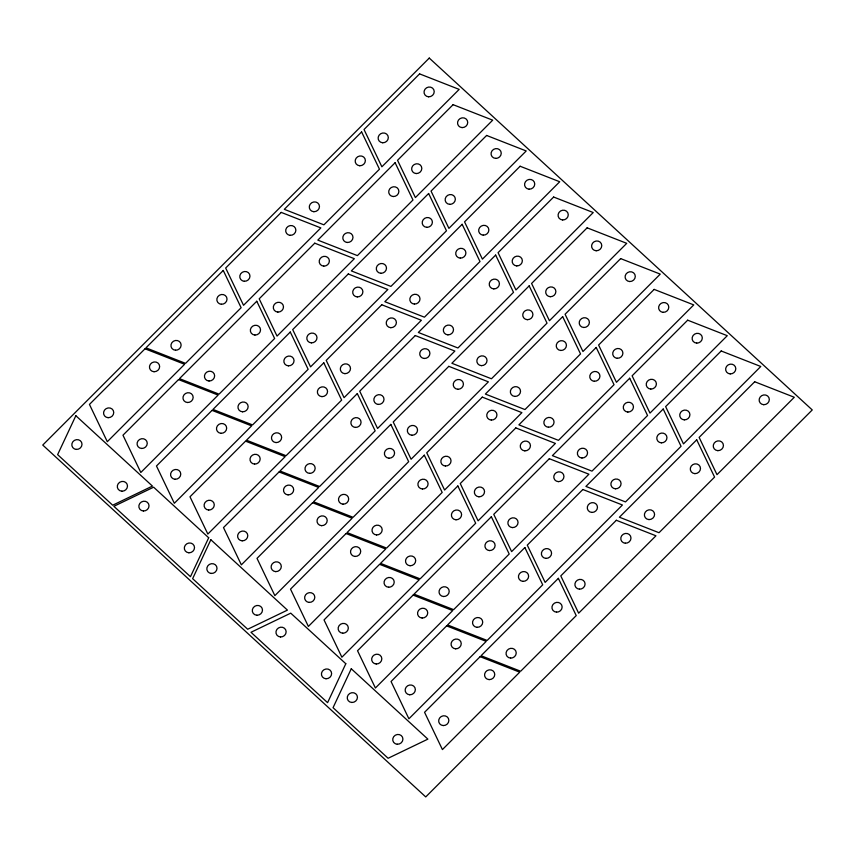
<?xml version="1.0" encoding="UTF-8"?>
<svg xmlns="http://www.w3.org/2000/svg" width="855" height="855" viewBox="0 0 855 855"><rect width="100%" height="100%" fill="white"/><g stroke="black" fill="none" stroke-linecap="round" stroke-linejoin="round"><path stroke-width="1.28" d="M75.849 415.712L57.627 454.636L112.678 505.209L152.436 486.089L75.849 415.712M208.695 537.763L190.473 576.687L113.875 506.31L153.633 487.19L208.695 537.763M210.843 539.74L192.632 578.664L247.683 629.248L287.44 610.117L210.843 539.74M345.805 663.736L327.583 702.66L250.985 632.283L290.743 613.153L345.805 663.736M351.277 668.76L333.055 707.683L388.106 758.267L427.874 739.137L351.277 668.76M429.263 58.076L42.75 445.06L425.737 796.924L812.25 409.94L429.263 58.076M145.019 348.797L89.454 404.426L107.303 441.693L184.605 364.294L145.019 348.797M223.262 270.447L145.959 347.846L185.556 363.354L241.121 307.725L223.262 270.447M281.242 212.403L225.677 268.032L243.536 305.299L320.839 227.911L281.242 212.403M361.612 131.927L284.309 209.325L323.906 224.833L379.46 169.204L361.612 131.927M419.591 73.883L364.027 129.511L381.875 166.789L459.178 89.39L419.591 73.883M178.524 379.577L122.97 435.206L140.819 472.484L218.121 395.085L178.524 379.577M256.778 301.238L179.475 378.637L219.062 394.144L274.626 338.516L256.778 301.238M314.747 243.183L259.193 298.823L277.041 336.09L354.344 258.691L314.747 243.183M395.117 162.717L317.814 240.116L357.411 255.624L412.976 199.995L395.117 162.717M453.097 104.673L397.543 160.302L415.391 197.569L492.694 120.17L453.097 104.673M212.04 410.368L156.476 465.996L174.335 503.274L251.637 425.876L212.04 410.368M290.283 332.029L212.981 409.427L252.578 424.924L308.142 369.296L290.283 332.029M348.263 273.974L292.699 329.603L310.557 366.88L387.86 289.482L348.263 273.974M428.633 193.508L351.33 270.907L390.927 286.414L446.481 230.786L428.633 193.508M486.613 135.453L431.048 191.093L448.907 228.36L526.21 150.961L486.613 135.453M245.545 441.159L189.992 496.787L207.84 534.065L285.143 456.666L245.545 441.159M323.799 362.809L246.496 440.207L286.083 455.715L341.647 400.087L323.799 362.809M381.768 304.765L326.215 360.393L344.063 397.671L421.365 320.272L381.768 304.765M462.149 224.299L384.836 301.697L424.433 317.194L479.997 261.566L462.149 224.299M520.118 166.244L464.564 221.873L482.412 259.151L559.715 181.752L520.118 166.244M279.061 471.949L223.497 527.578L241.356 564.845L318.659 487.446L279.061 471.949M357.305 393.599L280.002 470.998L319.599 486.506L375.163 430.877L357.305 393.599M415.284 335.555L359.72 391.184L377.579 428.462L454.881 351.063L415.284 335.555M495.654 255.079L418.352 332.477L457.949 347.985L513.513 292.357L495.654 255.079M553.634 197.035L498.07 252.663L515.928 289.941L593.231 212.542L553.634 197.035M312.567 502.729L257.013 558.368L274.861 595.636L352.164 518.237L312.567 502.729M390.821 424.39L313.518 501.789L353.104 517.296L408.669 461.668L390.821 424.39M448.8 366.335L393.236 421.975L411.084 459.242L488.387 381.843L448.8 366.335M529.17 285.869L451.868 363.268L491.454 378.776L547.018 323.147L529.17 285.869M587.139 227.825L531.586 283.454L549.434 320.721L626.736 243.333L587.139 227.825M346.083 533.52L290.518 589.148L308.377 626.426L385.68 549.028L346.083 533.52M424.326 455.181L347.023 532.58L386.62 548.087L442.185 492.448L424.326 455.181M482.305 397.126L426.741 452.755L444.6 490.033L521.903 412.634L482.305 397.126M562.676 316.66L485.373 394.059L524.97 409.566L580.534 353.938L562.676 316.66M620.655 258.605L565.091 314.245L582.95 351.512L660.252 274.113L620.655 258.605M379.588 564.311L324.034 619.939L341.882 657.217L419.185 579.818L379.588 564.311M457.842 485.961L380.539 563.36L420.136 578.867L475.69 523.239L457.842 485.961M515.822 427.917L460.257 483.545L478.105 520.823L555.408 443.424L515.822 427.917M596.192 347.451L518.889 424.85L558.475 440.346L614.04 384.718L596.192 347.451M654.161 289.396L598.607 345.025L616.455 382.303L693.758 304.904L654.161 289.396M413.104 595.101L357.54 650.73L375.398 687.997L452.701 610.598L413.104 595.101M491.347 516.751L414.044 594.15L453.642 609.658L509.206 554.029L491.347 516.751M549.327 458.708L493.763 514.336L511.621 551.614L588.924 474.215L549.327 458.708M629.697 378.231L552.394 455.63L591.991 471.137L647.556 415.509L629.697 378.231M687.677 320.187L632.112 375.815L649.971 413.093L727.274 335.694L687.677 320.187M446.62 625.881L391.056 681.52L408.904 718.788L486.206 641.389L446.62 625.881M524.863 547.542L447.56 624.941L487.158 640.448L542.711 584.82L524.863 547.542M582.843 489.498L527.279 545.127L545.127 582.394L622.429 504.995L582.843 489.498M663.213 409.021L585.91 486.42L625.497 501.928L681.061 446.299L663.213 409.021M721.192 350.978L665.628 406.606L683.476 443.884L760.779 366.485L721.192 350.978M480.125 656.672L424.561 712.301L442.42 749.579L519.722 672.18L480.125 656.672M558.368 578.333L481.066 655.732L520.663 671.239L576.227 615.6L558.368 578.333M616.348 520.278L560.784 575.907L578.643 613.185L655.945 535.786L616.348 520.278M696.718 439.812L619.415 517.211L659.013 532.718L714.577 477.09L696.718 439.812M754.698 381.757L699.134 437.397L716.992 474.664L794.295 397.265L754.698 381.757M477.111 627.314A5.162 4.841 -26.4 0 0 482.273 620.164A5.162 4.841 -26.4 0 0 473.478 619.757A5.162 4.841 -26.4 0 0 477.111 627.314M523.014 581.357A5.162 4.841 -26.4 0 0 528.176 574.207A5.162 4.841 -26.4 0 0 519.38 573.812A5.162 4.841 -26.4 0 0 523.014 581.357M545.96 558.379A5.162 4.841 -26.4 0 0 551.122 551.229A5.162 4.841 -26.4 0 0 542.327 550.834A5.162 4.841 -26.4 0 0 545.96 558.379M591.863 512.423A5.162 4.841 -26.4 0 0 597.025 505.284A5.162 4.841 -26.4 0 0 588.229 504.877A5.162 4.841 -26.4 0 0 591.863 512.423M730.213 373.902A5.162 4.841 -26.4 0 0 735.364 366.763A5.162 4.841 -26.4 0 0 726.579 366.357A5.162 4.841 -26.4 0 0 730.213 373.902M684.31 419.858A5.162 4.841 -26.4 0 0 689.472 412.719A5.162 4.841 -26.4 0 0 680.676 412.313A5.162 4.841 -26.4 0 0 684.31 419.858M661.364 442.837A5.162 4.841 -26.4 0 0 666.515 435.697A5.162 4.841 -26.4 0 0 657.73 435.291A5.162 4.841 -26.4 0 0 661.364 442.837M615.461 488.793A5.162 4.841 -26.4 0 0 620.623 481.654A5.162 4.841 -26.4 0 0 611.827 481.247A5.162 4.841 -26.4 0 0 615.461 488.793M409.737 694.773A5.162 4.841 -26.4 0 0 414.899 687.623A5.162 4.841 -26.4 0 0 406.104 687.217A5.162 4.841 -26.4 0 0 409.737 694.773M455.64 648.817A5.162 4.841 -26.4 0 0 460.792 641.667A5.162 4.841 -26.4 0 0 452.006 641.271A5.162 4.841 -26.4 0 0 455.64 648.817M410.09 565.732A5.162 4.841 -26.4 0 0 415.252 558.593A5.162 4.841 -26.4 0 0 406.456 558.187A5.162 4.841 -26.4 0 0 410.09 565.732M455.993 519.776A5.162 4.841 -26.4 0 0 461.155 512.637A5.162 4.841 -26.4 0 0 452.359 512.231A5.162 4.841 -26.4 0 0 455.993 519.776M478.939 496.798A5.162 4.841 -26.4 0 0 484.101 489.659A5.162 4.841 -26.4 0 0 475.305 489.252A5.162 4.841 -26.4 0 0 478.939 496.798M524.842 450.852A5.162 4.841 -26.4 0 0 529.993 443.702A5.162 4.841 -26.4 0 0 521.208 443.296A5.162 4.841 -26.4 0 0 524.842 450.852M663.191 312.332A5.162 4.841 -26.4 0 0 668.343 305.182A5.162 4.841 -26.4 0 0 659.558 304.775A5.162 4.841 -26.4 0 0 663.191 312.332M617.289 358.288A5.162 4.841 -26.4 0 0 622.451 351.138A5.162 4.841 -26.4 0 0 613.655 350.732A5.162 4.841 -26.4 0 0 617.289 358.288M594.343 381.266A5.162 4.841 -26.4 0 0 599.494 374.116A5.162 4.841 -26.4 0 0 590.709 373.71A5.162 4.841 -26.4 0 0 594.343 381.266M548.44 427.222A5.162 4.841 -26.4 0 0 553.602 420.072A5.162 4.841 -26.4 0 0 544.806 419.666A5.162 4.841 -26.4 0 0 548.44 427.222M342.716 633.192A5.162 4.841 -26.4 0 0 347.878 626.052A5.162 4.841 -26.4 0 0 339.082 625.646A5.162 4.841 -26.4 0 0 342.716 633.192M388.619 587.235A5.162 4.841 -26.4 0 0 393.77 580.096A5.162 4.841 -26.4 0 0 384.985 579.69A5.162 4.841 -26.4 0 0 388.619 587.235M343.069 504.161A5.162 4.841 -26.4 0 0 348.231 497.012A5.162 4.841 -26.4 0 0 339.435 496.605A5.162 4.841 -26.4 0 0 343.069 504.161M388.972 458.205A5.162 4.841 -26.4 0 0 394.123 451.055A5.162 4.841 -26.4 0 0 385.338 450.66A5.162 4.841 -26.4 0 0 388.972 458.205M411.918 435.227A5.162 4.841 -26.4 0 0 417.08 428.077A5.162 4.841 -26.4 0 0 408.284 427.682A5.162 4.841 -26.4 0 0 411.918 435.227M457.82 389.271A5.162 4.841 -26.4 0 0 462.972 382.132A5.162 4.841 -26.4 0 0 454.187 381.725A5.162 4.841 -26.4 0 0 457.82 389.271M596.17 250.75A5.162 4.841 -26.4 0 0 601.322 243.611A5.162 4.841 -26.4 0 0 592.536 243.205A5.162 4.841 -26.4 0 0 596.17 250.75M550.267 296.706A5.162 4.841 -26.4 0 0 555.429 289.567A5.162 4.841 -26.4 0 0 546.634 289.161A5.162 4.841 -26.4 0 0 550.267 296.706M527.321 319.685A5.162 4.841 -26.4 0 0 532.473 312.545A5.162 4.841 -26.4 0 0 523.688 312.139A5.162 4.841 -26.4 0 0 527.321 319.685M481.418 365.641A5.162 4.841 -26.4 0 0 486.581 358.502A5.162 4.841 -26.4 0 0 477.785 358.095A5.162 4.841 -26.4 0 0 481.418 365.641M275.695 571.621A5.162 4.841 -26.4 0 0 280.857 564.471A5.162 4.841 -26.4 0 0 272.061 564.065A5.162 4.841 -26.4 0 0 275.695 571.621M321.598 525.665A5.162 4.841 -26.4 0 0 326.749 518.515A5.162 4.841 -26.4 0 0 317.964 518.109A5.162 4.841 -26.4 0 0 321.598 525.665M276.047 442.58A5.162 4.841 -26.4 0 0 281.21 435.441A5.162 4.841 -26.4 0 0 272.414 435.035A5.162 4.841 -26.4 0 0 276.047 442.58M321.95 396.624A5.162 4.841 -26.4 0 0 327.102 389.485A5.162 4.841 -26.4 0 0 318.317 389.078A5.162 4.841 -26.4 0 0 321.95 396.624M344.896 373.646A5.162 4.841 -26.4 0 0 350.058 366.506A5.162 4.841 -26.4 0 0 341.263 366.1A5.162 4.841 -26.4 0 0 344.896 373.646M390.799 327.689A5.162 4.841 -26.4 0 0 395.951 320.55A5.162 4.841 -26.4 0 0 387.165 320.144A5.162 4.841 -26.4 0 0 390.799 327.689M529.149 189.179A5.162 4.841 -26.4 0 0 534.3 182.03A5.162 4.841 -26.4 0 0 525.515 181.623A5.162 4.841 -26.4 0 0 529.149 189.179M483.246 235.136A5.162 4.841 -26.4 0 0 488.408 227.986A5.162 4.841 -26.4 0 0 479.612 227.58A5.162 4.841 -26.4 0 0 483.246 235.136M460.3 258.114A5.162 4.841 -26.4 0 0 465.451 250.964A5.162 4.841 -26.4 0 0 456.666 250.558A5.162 4.841 -26.4 0 0 460.3 258.114M414.397 304.059A5.162 4.841 -26.4 0 0 419.559 296.92A5.162 4.841 -26.4 0 0 410.763 296.514A5.162 4.841 -26.4 0 0 414.397 304.059M208.673 510.04A5.162 4.841 -26.4 0 0 213.836 502.9A5.162 4.841 -26.4 0 0 205.04 502.494A5.162 4.841 -26.4 0 0 208.673 510.04M254.576 464.083A5.162 4.841 -26.4 0 0 259.728 456.944A5.162 4.841 -26.4 0 0 250.943 456.538A5.162 4.841 -26.4 0 0 254.576 464.083M209.026 381.009A5.162 4.841 -26.4 0 0 214.188 373.859A5.162 4.841 -26.4 0 0 205.392 373.453A5.162 4.841 -26.4 0 0 209.026 381.009M254.929 335.053A5.162 4.841 -26.4 0 0 260.08 327.903A5.162 4.841 -26.4 0 0 251.295 327.497A5.162 4.841 -26.4 0 0 254.929 335.053M277.875 312.075A5.162 4.841 -26.4 0 0 283.037 304.925A5.162 4.841 -26.4 0 0 274.241 304.53A5.162 4.841 -26.4 0 0 277.875 312.075M323.778 266.119A5.162 4.841 -26.4 0 0 328.929 258.969A5.162 4.841 -26.4 0 0 320.144 258.573A5.162 4.841 -26.4 0 0 323.778 266.119M462.117 127.598A5.162 4.841 -26.4 0 0 467.279 120.459A5.162 4.841 -26.4 0 0 458.483 120.053A5.162 4.841 -26.4 0 0 462.117 127.598M416.225 173.554A5.162 4.841 -26.4 0 0 421.376 166.415A5.162 4.841 -26.4 0 0 412.591 166.009A5.162 4.841 -26.4 0 0 416.225 173.554M393.279 196.532A5.162 4.841 -26.4 0 0 398.43 189.393A5.162 4.841 -26.4 0 0 389.645 188.987A5.162 4.841 -26.4 0 0 393.279 196.532M347.376 242.489A5.162 4.841 -26.4 0 0 352.538 235.339A5.162 4.841 -26.4 0 0 343.742 234.943A5.162 4.841 -26.4 0 0 347.376 242.489M141.652 448.469A5.162 4.841 -26.4 0 0 146.804 441.319A5.162 4.841 -26.4 0 0 138.018 440.913A5.162 4.841 -26.4 0 0 141.652 448.469M187.544 402.513A5.162 4.841 -26.4 0 0 192.706 395.363A5.162 4.841 -26.4 0 0 183.911 394.957A5.162 4.841 -26.4 0 0 187.544 402.513M175.521 350.219A5.162 4.841 -26.4 0 0 180.672 343.079A5.162 4.841 -26.4 0 0 171.887 342.673A5.162 4.841 -26.4 0 0 175.521 350.219M221.413 304.262A5.162 4.841 -26.4 0 0 226.575 297.123A5.162 4.841 -26.4 0 0 217.779 296.717A5.162 4.841 -26.4 0 0 221.413 304.262M244.359 281.284A5.162 4.841 -26.4 0 0 249.521 274.145A5.162 4.841 -26.4 0 0 240.725 273.739A5.162 4.841 -26.4 0 0 244.359 281.284M290.262 235.328A5.162 4.841 -26.4 0 0 295.424 228.189A5.162 4.841 -26.4 0 0 286.628 227.783A5.162 4.841 -26.4 0 0 290.262 235.328M428.612 96.807A5.162 4.841 -26.4 0 0 433.774 89.668A5.162 4.841 -26.4 0 0 424.978 89.262A5.162 4.841 -26.4 0 0 428.612 96.807M382.709 142.764A5.162 4.841 -26.4 0 0 387.871 135.624A5.162 4.841 -26.4 0 0 379.075 135.218A5.162 4.841 -26.4 0 0 382.709 142.764M359.763 165.742A5.162 4.841 -26.4 0 0 364.925 158.603A5.162 4.841 -26.4 0 0 356.129 158.196A5.162 4.841 -26.4 0 0 359.763 165.742M313.86 211.698A5.162 4.841 -26.4 0 0 319.022 204.559A5.162 4.841 -26.4 0 0 310.226 204.153A5.162 4.841 -26.4 0 0 313.86 211.698M108.136 417.678A5.162 4.841 -26.4 0 0 113.298 410.539A5.162 4.841 -26.4 0 0 104.502 410.133A5.162 4.841 -26.4 0 0 108.136 417.678M154.039 371.722A5.162 4.841 -26.4 0 0 159.201 364.583A5.162 4.841 -26.4 0 0 150.405 364.177A5.162 4.841 -26.4 0 0 154.039 371.722M121.88 491.198A5.162 4.841 -26.4 0 0 127.042 484.058A5.162 4.841 -26.4 0 0 118.247 483.652A5.162 4.841 -26.4 0 0 121.88 491.198M76.405 449.42A5.162 4.841 -26.4 0 0 81.556 442.27A5.162 4.841 -26.4 0 0 72.771 441.864A5.162 4.841 -26.4 0 0 76.405 449.42M242.542 411.8A5.162 4.841 -26.4 0 0 247.694 404.65A5.162 4.841 -26.4 0 0 238.908 404.244A5.162 4.841 -26.4 0 0 242.542 411.8M288.434 365.844A5.162 4.841 -26.4 0 0 293.596 358.694A5.162 4.841 -26.4 0 0 284.801 358.288A5.162 4.841 -26.4 0 0 288.434 365.844M311.391 342.866A5.162 4.841 -26.4 0 0 316.542 335.716A5.162 4.841 -26.4 0 0 307.757 335.31A5.162 4.841 -26.4 0 0 311.391 342.866M357.283 296.909A5.162 4.841 -26.4 0 0 362.445 289.76A5.162 4.841 -26.4 0 0 353.649 289.353A5.162 4.841 -26.4 0 0 357.283 296.909M495.633 158.389A5.162 4.841 -26.4 0 0 500.795 151.239A5.162 4.841 -26.4 0 0 491.999 150.843A5.162 4.841 -26.4 0 0 495.633 158.389M449.73 204.345A5.162 4.841 -26.4 0 0 454.892 197.195A5.162 4.841 -26.4 0 0 446.096 196.789A5.162 4.841 -26.4 0 0 449.73 204.345M426.784 227.323A5.162 4.841 -26.4 0 0 431.946 220.173A5.162 4.841 -26.4 0 0 423.15 219.767A5.162 4.841 -26.4 0 0 426.784 227.323M380.881 273.279A5.162 4.841 -26.4 0 0 386.043 266.129A5.162 4.841 -26.4 0 0 377.247 265.723A5.162 4.841 -26.4 0 0 380.881 273.279M175.157 479.26A5.162 4.841 -26.4 0 0 180.32 472.11A5.162 4.841 -26.4 0 0 171.524 471.704A5.162 4.841 -26.4 0 0 175.157 479.26M221.06 433.303A5.162 4.841 -26.4 0 0 226.222 426.153A5.162 4.841 -26.4 0 0 217.427 425.747A5.162 4.841 -26.4 0 0 221.06 433.303M309.563 473.371A5.162 4.841 -26.4 0 0 314.715 466.232A5.162 4.841 -26.4 0 0 305.93 465.825A5.162 4.841 -26.4 0 0 309.563 473.371M355.456 427.415A5.162 4.841 -26.4 0 0 360.618 420.275A5.162 4.841 -26.4 0 0 351.822 419.869A5.162 4.841 -26.4 0 0 355.456 427.415M378.412 404.436A5.162 4.841 -26.4 0 0 383.564 397.297A5.162 4.841 -26.4 0 0 374.779 396.891A5.162 4.841 -26.4 0 0 378.412 404.436M424.304 358.48A5.162 4.841 -26.4 0 0 429.466 351.341A5.162 4.841 -26.4 0 0 420.671 350.935A5.162 4.841 -26.4 0 0 424.304 358.48M562.654 219.959A5.162 4.841 -26.4 0 0 567.816 212.82A5.162 4.841 -26.4 0 0 559.02 212.414A5.162 4.841 -26.4 0 0 562.654 219.959M516.751 265.916A5.162 4.841 -26.4 0 0 521.913 258.776A5.162 4.841 -26.4 0 0 513.118 258.37A5.162 4.841 -26.4 0 0 516.751 265.916M493.805 288.894A5.162 4.841 -26.4 0 0 498.967 281.755A5.162 4.841 -26.4 0 0 490.172 281.348A5.162 4.841 -26.4 0 0 493.805 288.894M447.902 334.85A5.162 4.841 -26.4 0 0 453.065 327.711A5.162 4.841 -26.4 0 0 444.279 327.305A5.162 4.841 -26.4 0 0 447.902 334.85M242.179 540.83A5.162 4.841 -26.4 0 0 247.341 533.691A5.162 4.841 -26.4 0 0 238.545 533.285A5.162 4.841 -26.4 0 0 242.179 540.83M288.082 494.874A5.162 4.841 -26.4 0 0 293.244 487.735A5.162 4.841 -26.4 0 0 284.448 487.329A5.162 4.841 -26.4 0 0 288.082 494.874M376.585 534.952A5.162 4.841 -26.4 0 0 381.736 527.802A5.162 4.841 -26.4 0 0 372.951 527.396A5.162 4.841 -26.4 0 0 376.585 534.952M422.477 488.996A5.162 4.841 -26.4 0 0 427.639 481.846A5.162 4.841 -26.4 0 0 418.843 481.44A5.162 4.841 -26.4 0 0 422.477 488.996M445.434 466.018A5.162 4.841 -26.4 0 0 450.585 458.868A5.162 4.841 -26.4 0 0 441.8 458.462A5.162 4.841 -26.4 0 0 445.434 466.018M491.326 420.062A5.162 4.841 -26.4 0 0 496.488 412.912A5.162 4.841 -26.4 0 0 487.692 412.505A5.162 4.841 -26.4 0 0 491.326 420.062M629.675 281.541A5.162 4.841 -26.4 0 0 634.838 274.391A5.162 4.841 -26.4 0 0 626.042 273.995A5.162 4.841 -26.4 0 0 629.675 281.541M583.783 327.497A5.162 4.841 -26.4 0 0 588.935 320.347A5.162 4.841 -26.4 0 0 580.15 319.952A5.162 4.841 -26.4 0 0 583.783 327.497M560.827 350.475A5.162 4.841 -26.4 0 0 565.989 343.325A5.162 4.841 -26.4 0 0 557.193 342.919A5.162 4.841 -26.4 0 0 560.827 350.475M514.934 396.431A5.162 4.841 -26.4 0 0 520.086 389.282A5.162 4.841 -26.4 0 0 511.301 388.875A5.162 4.841 -26.4 0 0 514.934 396.431M309.211 602.412A5.162 4.841 -26.4 0 0 314.362 595.262A5.162 4.841 -26.4 0 0 305.577 594.856A5.162 4.841 -26.4 0 0 309.211 602.412M355.103 556.455A5.162 4.841 -26.4 0 0 360.265 549.305A5.162 4.841 -26.4 0 0 351.469 548.899A5.162 4.841 -26.4 0 0 355.103 556.455M443.606 596.523A5.162 4.841 -26.4 0 0 448.757 589.384A5.162 4.841 -26.4 0 0 439.972 588.977A5.162 4.841 -26.4 0 0 443.606 596.523M489.498 550.567A5.162 4.841 -26.4 0 0 494.66 543.427A5.162 4.841 -26.4 0 0 485.864 543.021A5.162 4.841 -26.4 0 0 489.498 550.567M512.455 527.588A5.162 4.841 -26.4 0 0 517.606 520.449A5.162 4.841 -26.4 0 0 508.821 520.043A5.162 4.841 -26.4 0 0 512.455 527.588M558.347 481.632A5.162 4.841 -26.4 0 0 563.509 474.493A5.162 4.841 -26.4 0 0 554.713 474.087A5.162 4.841 -26.4 0 0 558.347 481.632M696.697 343.112A5.162 4.841 -26.4 0 0 701.859 335.972A5.162 4.841 -26.4 0 0 693.063 335.566A5.162 4.841 -26.4 0 0 696.697 343.112M650.805 389.068A5.162 4.841 -26.4 0 0 655.956 381.929A5.162 4.841 -26.4 0 0 647.171 381.522A5.162 4.841 -26.4 0 0 650.805 389.068M627.848 412.046A5.162 4.841 -26.4 0 0 633.01 404.907A5.162 4.841 -26.4 0 0 624.214 404.501A5.162 4.841 -26.4 0 0 627.848 412.046M581.956 458.002A5.162 4.841 -26.4 0 0 587.107 450.863A5.162 4.841 -26.4 0 0 578.322 450.457A5.162 4.841 -26.4 0 0 581.956 458.002M376.232 663.982A5.162 4.841 -26.4 0 0 381.383 656.843A5.162 4.841 -26.4 0 0 372.598 656.437A5.162 4.841 -26.4 0 0 376.232 663.982M422.124 618.026A5.162 4.841 -26.4 0 0 427.286 610.887A5.162 4.841 -26.4 0 0 418.49 610.481A5.162 4.841 -26.4 0 0 422.124 618.026M510.627 658.104A5.162 4.841 -26.4 0 0 515.779 650.954A5.162 4.841 -26.4 0 0 506.994 650.548A5.162 4.841 -26.4 0 0 510.627 658.104M556.52 612.148A5.162 4.841 -26.4 0 0 561.682 604.998A5.162 4.841 -26.4 0 0 552.896 604.592A5.162 4.841 -26.4 0 0 556.52 612.148M579.476 589.17A5.162 4.841 -26.4 0 0 584.628 582.02A5.162 4.841 -26.4 0 0 575.842 581.614A5.162 4.841 -26.4 0 0 579.476 589.17M625.368 543.214A5.162 4.841 -26.4 0 0 630.53 536.064A5.162 4.841 -26.4 0 0 621.735 535.658A5.162 4.841 -26.4 0 0 625.368 543.214M763.718 404.693A5.162 4.841 -26.4 0 0 768.88 397.554A5.162 4.841 -26.4 0 0 760.084 397.148A5.162 4.841 -26.4 0 0 763.718 404.693M717.826 450.649A5.162 4.841 -26.4 0 0 722.977 443.499A5.162 4.841 -26.4 0 0 714.192 443.104A5.162 4.841 -26.4 0 0 717.826 450.649M694.869 473.627A5.162 4.841 -26.4 0 0 700.031 466.477A5.162 4.841 -26.4 0 0 691.235 466.082A5.162 4.841 -26.4 0 0 694.869 473.627M648.977 519.584A5.162 4.841 -26.4 0 0 654.128 512.434A5.162 4.841 -26.4 0 0 645.343 512.027A5.162 4.841 -26.4 0 0 648.977 519.584M443.253 725.564A5.162 4.841 -26.4 0 0 448.405 718.414A5.162 4.841 -26.4 0 0 439.62 718.008A5.162 4.841 -26.4 0 0 443.253 725.564M489.146 679.607A5.162 4.841 -26.4 0 0 494.308 672.458A5.162 4.841 -26.4 0 0 485.512 672.051A5.162 4.841 -26.4 0 0 489.146 679.607M188.902 552.779A5.162 4.841 -26.4 0 0 194.064 545.629A5.162 4.841 -26.4 0 0 185.268 545.223A5.162 4.841 -26.4 0 0 188.902 552.779M143.426 510.991A5.162 4.841 -26.4 0 0 148.578 503.852A5.162 4.841 -26.4 0 0 139.793 503.445A5.162 4.841 -26.4 0 0 143.426 510.991M256.885 615.237A5.162 4.841 -26.4 0 0 262.036 608.087A5.162 4.841 -26.4 0 0 253.251 607.681A5.162 4.841 -26.4 0 0 256.885 615.237M211.399 573.448A5.162 4.841 -26.4 0 0 216.561 566.309A5.162 4.841 -26.4 0 0 207.765 565.903A5.162 4.841 -26.4 0 0 211.399 573.448M326.012 678.742A5.162 4.841 -26.4 0 0 331.174 671.603A5.162 4.841 -26.4 0 0 322.378 671.196A5.162 4.841 -26.4 0 0 326.012 678.742M280.536 636.964A5.162 4.841 -26.4 0 0 285.688 629.814A5.162 4.841 -26.4 0 0 276.902 629.408A5.162 4.841 -26.4 0 0 280.536 636.964M351.833 702.468A5.162 4.841 -26.4 0 0 356.984 695.318A5.162 4.841 -26.4 0 0 348.199 694.912A5.162 4.841 -26.4 0 0 351.833 702.468M397.308 744.245A5.162 4.841 -26.4 0 0 402.47 737.106A5.162 4.841 -26.4 0 0 393.674 736.7A5.162 4.841 -26.4 0 0 397.308 744.245"/></g></svg>
